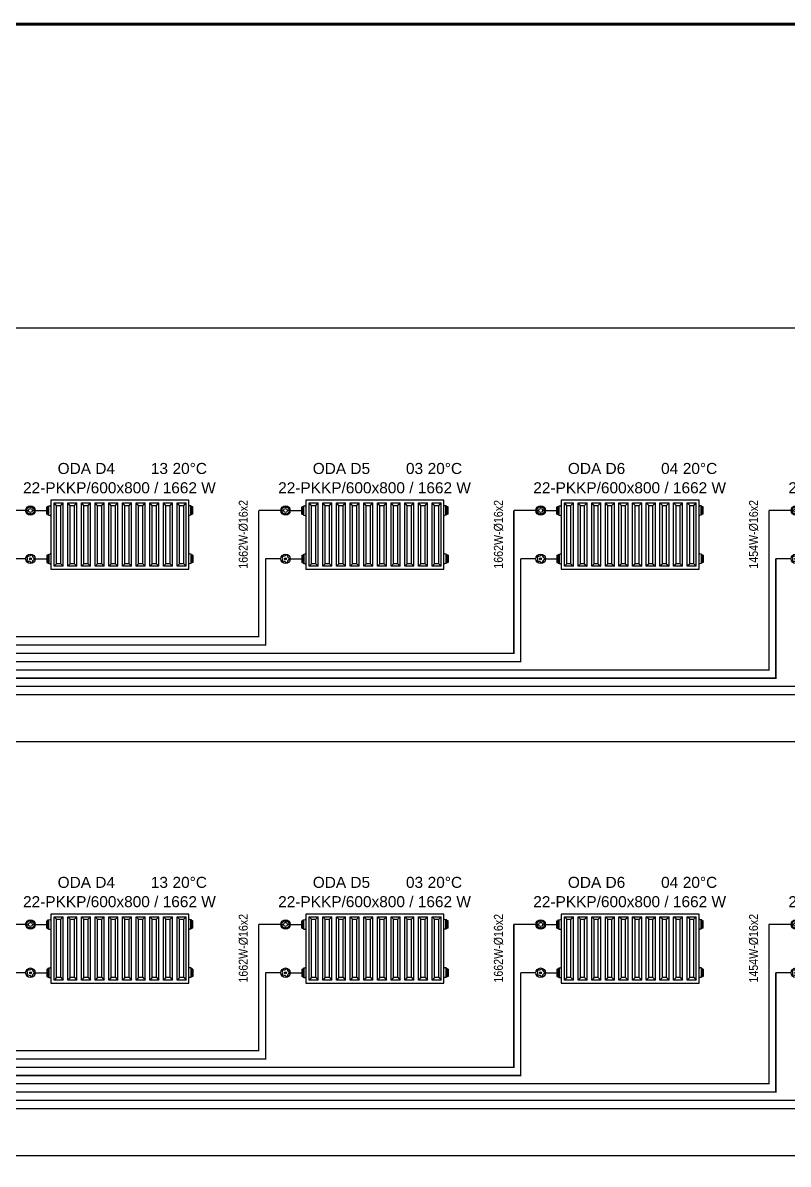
# Model space of a CAD drawing. Header units: centimetres. Extents: x -797 to 10101, y -12981 to 1521.
# Drawn here: x 5925 to 6480, y -2406 to -1579 of the extents above; entities that cross this region are included whole.
import ezdxf
from ezdxf.enums import TextEntityAlignment as Align

# ---------------------------------------------------------------- set-up
doc = ezdxf.new("R2010")
doc.units = ezdxf.units.CM
doc.linetypes.add('DASHED', pattern=[1.524, 1.27, -0.254])
doc.linetypes.add('ISITMA DONUS HATTI', pattern=[1.66, 1.57, -0.02, -0.07])
for name, color, linetype in [('MTY-ISITMA-DONUS-BORU', 30, 'ISITMA DONUS HATTI'), ('MTY-ISITMA-GIDIS-BORU', 10, 'Continuous'), ('MTY-RADYATÖR', 2, 'Continuous'), ('ROTAS-ISITMA-CAP', 41, 'Continuous'), ('ROTAS-ISITMA-DONUS', 30, 'DASHED'), ('ROTAS-ISITMA-GIDIS', 10, 'Continuous'), ('ROTAS-KAT-BANDI', 8, 'Continuous'), ('ROTAS-MASKE', 7, 'Continuous'), ('ROTAS-PAFTA', 7, 'Continuous'), ('ROTAS-RADYATOR', 2, 'Continuous')]:
    doc.layers.add(name, color=color, linetype=linetype)
doc.styles.add('MTYCAPLT', font='arial.ttf', dxfattribs={"width": 0.65, "height": 1})
doc.styles.add('ROTAS', font='arial.ttf')

# ---------------------------------------------------------------- blocks, each defined once
blk = doc.blocks.new('MTY-RADYATOR KOLON')
at = {"layer": 'MTY-ISITMA-DONUS-BORU'}
for p, q in [((11, 22.5), (0, 22.5)), ((17.91, 22.5), (26.29, 22.5))]:
    blk.add_line(p, q, dxfattribs=at)
at = {"layer": 'MTY-ISITMA-GIDIS-BORU'}
for p, q in [((11, 57.5), (-5, 57.5)), ((17.91, 57.5), (26.29, 57.5))]:
    blk.add_line(p, q, dxfattribs=at)
at = {"layer": 'MTY-RADYATÖR', "color": 15}
for p, q in [((12.32, 58.39), (11.94, 58.54)), ((12.82, 59.14), (12.53, 59.42)), ((13.41, 60.01), (13.57, 59.64)), ((14.45, 60.22), (14.45, 59.41)), ((15.5, 60.01), (15.34, 59.64)), ((16.09, 59.14), (16.38, 59.42)), ((16.59, 58.39), (16.97, 58.54)), ((26.29, 60.16), (27.21, 60.16)), ((26.29, 58.83), (26.29, 60.16)), ((26.29, 58.83), (27.21, 58.83)), ((26.29, 56.17), (26.29, 58.83)), ((27.21, 60.16), (27.21, 60.72)), ((27.21, 60.72), (27.78, 60.72)), ((27.21, 58.83), (27.21, 60.16)), ((27.21, 56.17), (27.21, 58.83)), ((27.78, 60.95), (28.76, 61.02)), ((27.78, 60.72), (27.78, 60.95)), ((27.78, 54.28), (27.78, 60.72)), ((31.64, 17.21), (31.64, 63)), ((31.64, 63), (38.2, 63)), ((33.39, 61.25), (31.64, 63)), ((33.39, 18.96), (33.39, 61.25)), ((33.39, 61.25), (36.46, 61.25)), ((36.46, 61.25), (38.2, 63)), ((36.46, 18.96), (36.46, 61.25)), ((38.2, 17.21), (38.2, 63)), ((41.55, 17.21), (41.55, 63)), ((43.29, 61.25), (41.55, 63)), ((41.55, 63), (48.11, 63)), ((43.29, 18.96), (43.29, 61.25)), ((43.29, 61.25), (46.36, 61.25)), ((46.36, 61.25), (48.11, 63)), ((46.36, 18.96), (46.36, 61.25)), ((48.11, 17.21), (48.11, 63)), ((51.45, 17.21), (51.45, 63)), ((53.2, 61.25), (51.45, 63)), ((51.45, 63), (58.01, 63)), ((53.2, 18.96), (53.2, 61.25)), ((53.2, 61.25), (56.26, 61.25)), ((56.26, 61.25), (58.01, 63)), ((56.26, 18.96), (56.26, 61.25)), ((58.01, 17.21), (58.01, 63)), ((61.36, 17.21), (61.36, 63)), ((61.36, 63), (67.91, 63)), ((63.1, 61.25), (61.36, 63)), ((63.1, 18.96), (63.1, 61.25)), ((63.1, 61.25), (66.17, 61.25)), ((66.17, 61.25), (67.91, 63)), ((66.17, 18.96), (66.17, 61.25)), ((67.91, 17.21), (67.91, 63)), ((71.26, 17.21), (71.26, 63)), ((71.26, 63), (77.82, 63)), ((73, 61.25), (71.26, 63)), ((73, 18.96), (73, 61.25)), ((73, 61.25), (76.07, 61.25)), ((76.07, 61.25), (77.82, 63)), ((76.07, 18.96), (76.07, 61.25)), ((77.82, 17.21), (77.82, 63)), ((81.16, 17.21), (81.16, 63)), ((81.16, 63), (87.72, 63)), ((82.91, 61.25), (81.16, 63)), ((82.91, 18.96), (82.91, 61.25)), ((82.91, 61.25), (85.97, 61.25)), ((85.97, 61.25), (87.72, 63)), ((85.97, 18.96), (85.97, 61.25)), ((87.72, 17.21), (87.72, 63)), ((91.07, 17.21), (91.07, 63)), ((91.07, 63), (97.62, 63)), ((92.81, 61.25), (91.07, 63)), ((92.81, 18.96), (92.81, 61.25)), ((92.81, 61.25), (95.88, 61.25)), ((95.88, 61.25), (97.62, 63)), ((95.88, 18.96), (95.88, 61.25)), ((97.62, 17.21), (97.62, 63)), ((100.97, 17.21), (100.97, 63)), ((100.97, 63), (107.53, 63)), ((102.72, 61.25), (100.97, 63)), ((102.72, 18.96), (102.72, 61.25)), ((102.72, 61.25), (105.78, 61.25)), ((105.78, 61.25), (107.53, 63)), ((105.78, 18.96), (105.78, 61.25)), ((107.53, 17.21), (107.53, 63)), ((110.87, 17.21), (110.87, 63)), ((110.87, 63), (117.43, 63)), ((112.62, 61.25), (110.87, 63)), ((112.62, 18.96), (112.62, 61.25)), ((112.62, 61.25), (115.69, 61.25)), ((115.69, 61.25), (117.43, 63)), ((115.69, 18.96), (115.69, 61.25)), ((117.43, 17.21), (117.43, 63)), ((120.78, 17.21), (120.78, 63)), ((120.78, 63), (127.33, 63)), ((122.52, 61.25), (120.78, 63)), ((122.52, 18.96), (122.52, 61.25)), ((122.52, 61.25), (125.59, 61.25)), ((125.59, 61.25), (127.33, 63)), ((125.59, 18.96), (125.59, 61.25)), ((127.33, 17.21), (127.33, 63)), ((130.78, 60.95), (129.81, 61.02)), ((130.78, 60.72), (130.78, 60.95)), ((130.78, 54.28), (130.78, 60.72)), ((131.36, 60.72), (130.78, 60.72)), ((131.36, 60.16), (131.36, 60.72)), ((132.28, 60.16), (131.36, 60.16)), ((131.36, 58.83), (131.36, 60.16)), ((132.28, 58.83), (131.36, 58.83)), ((131.36, 56.17), (131.36, 58.83)), ((132.28, 58.83), (132.28, 60.16)), ((132.28, 56.17), (132.28, 58.83)), ((11.73, 57.5), (12.54, 57.5)), ((12.32, 56.61), (11.94, 56.46)), ((12.82, 55.86), (12.53, 55.58)), ((13.41, 54.99), (13.57, 55.36)), ((14.45, 54.78), (14.45, 55.59)), ((15.5, 54.99), (15.34, 55.36)), ((16.09, 55.86), (16.38, 55.58)), ((17.17, 57.5), (16.37, 57.5)), ((16.59, 56.61), (16.97, 56.46)), ((26.29, 56.17), (27.21, 56.17)), ((26.29, 54.84), (26.29, 56.17)), ((26.29, 54.84), (27.21, 54.84)), ((27.21, 54.84), (27.21, 56.17)), ((27.21, 54.28), (27.21, 54.84)), ((27.21, 54.28), (27.78, 54.28)), ((27.78, 54.05), (27.78, 54.28)), ((27.78, 54.05), (28.76, 53.98)), ((130.78, 54.05), (129.81, 53.98)), ((131.36, 54.28), (130.78, 54.28)), ((130.78, 54.05), (130.78, 54.28)), ((132.28, 56.17), (131.36, 56.17)), ((131.36, 54.84), (131.36, 56.17)), ((132.28, 54.84), (131.36, 54.84)), ((131.36, 54.28), (131.36, 54.84)), ((132.28, 54.84), (132.28, 56.17)), ((26.29, 25.16), (27.21, 25.16)), ((26.29, 25.16), (26.29, 23.83)), ((27.21, 25.72), (27.78, 25.72)), ((27.21, 25.72), (27.21, 25.16)), ((27.21, 25.16), (27.21, 23.83)), ((27.78, 25.95), (28.76, 26.02)), ((27.78, 25.95), (27.78, 25.72)), ((27.78, 25.72), (27.78, 19.28)), ((130.78, 25.95), (129.81, 26.02)), ((130.78, 25.95), (130.78, 25.72)), ((130.78, 25.72), (130.78, 19.28)), ((131.36, 25.72), (130.78, 25.72)), ((131.36, 25.72), (131.36, 25.16)), ((132.28, 25.16), (131.36, 25.16)), ((131.36, 25.16), (131.36, 23.83)), ((132.28, 25.16), (132.28, 23.83)), ((15.15, 22.5), (13.76, 22.5)), ((26.29, 23.83), (27.21, 23.83)), ((26.29, 23.83), (26.29, 21.17)), ((26.29, 21.17), (27.21, 21.17)), ((26.29, 21.17), (26.29, 19.84)), ((26.29, 19.84), (27.21, 19.84)), ((27.21, 23.83), (27.21, 21.17)), ((27.21, 21.17), (27.21, 19.84)), ((27.21, 19.84), (27.21, 19.28)), ((27.21, 19.28), (27.78, 19.28)), ((27.78, 19.28), (27.78, 19.05)), ((27.78, 19.05), (28.76, 18.98)), ((33.39, 18.96), (31.64, 17.21)), ((38.2, 17.21), (31.64, 17.21)), ((36.46, 18.96), (33.39, 18.96)), ((36.46, 18.96), (38.2, 17.21)), ((43.29, 18.96), (41.55, 17.21)), ((48.11, 17.21), (41.55, 17.21)), ((46.36, 18.96), (43.29, 18.96)), ((46.36, 18.96), (48.11, 17.21)), ((53.2, 18.96), (51.45, 17.21)), ((58.01, 17.21), (51.45, 17.21)), ((56.26, 18.96), (53.2, 18.96)), ((56.26, 18.96), (58.01, 17.21)), ((63.1, 18.96), (61.36, 17.21)), ((67.91, 17.21), (61.36, 17.21)), ((66.17, 18.96), (63.1, 18.96)), ((66.17, 18.96), (67.91, 17.21)), ((73, 18.96), (71.26, 17.21)), ((77.82, 17.21), (71.26, 17.21)), ((76.07, 18.96), (73, 18.96)), ((76.07, 18.96), (77.82, 17.21)), ((82.91, 18.96), (81.16, 17.21)), ((87.72, 17.21), (81.16, 17.21)), ((85.97, 18.96), (82.91, 18.96)), ((85.97, 18.96), (87.72, 17.21)), ((92.81, 18.96), (91.07, 17.21)), ((97.62, 17.21), (91.07, 17.21)), ((95.88, 18.96), (92.81, 18.96)), ((95.88, 18.96), (97.62, 17.21)), ((102.72, 18.96), (100.97, 17.21)), ((107.53, 17.21), (100.97, 17.21)), ((105.78, 18.96), (102.72, 18.96)), ((105.78, 18.96), (107.53, 17.21)), ((112.62, 18.96), (110.87, 17.21)), ((117.43, 17.21), (110.87, 17.21)), ((115.69, 18.96), (112.62, 18.96)), ((115.69, 18.96), (117.43, 17.21)), ((122.52, 18.96), (120.78, 17.21)), ((127.33, 17.21), (120.78, 17.21)), ((125.59, 18.96), (122.52, 18.96)), ((125.59, 18.96), (127.33, 17.21)), ((130.78, 19.05), (129.81, 18.98)), ((130.78, 19.28), (130.78, 19.05)), ((131.36, 19.28), (130.78, 19.28)), ((132.28, 23.83), (131.36, 23.83)), ((131.36, 23.83), (131.36, 21.17)), ((132.28, 21.17), (131.36, 21.17)), ((131.36, 21.17), (131.36, 19.84)), ((132.28, 19.84), (131.36, 19.84)), ((131.36, 19.84), (131.36, 19.28)), ((132.28, 23.83), (132.28, 21.17)), ((132.28, 21.17), (132.28, 19.84))]:
    blk.add_line(p, q, dxfattribs=at)
blk.add_lwpolyline([(129.28, 65), (29.28, 65), (29.28, 15), (129.28, 15)], close=True, dxfattribs=at)
for centre, radius in [((14.45, 57.5), 3.45), ((14.45, 57.5), 2.72), ((14.45, 57.5), 1.41), ((14.45, 22.5), 3.45), ((14.45, 22.5), 0.697)]:
    blk.add_circle(centre, radius, dxfattribs=at)
for centre, radius, start, end in [((28.72, 61.59), 0.575, 274, 350), ((129.85, 61.59), 0.575, 190, 266), ((28.72, 53.41), 0.575, 10, 86), ((129.85, 53.41), 0.575, 94, 170), ((12.51, 28.48), 4.01, 267.95709, 308.04291), ((15.18, 24.73), 0.622, 36, 108), ((18.46, 25.41), 2.8, 186.53646, 245.46354), ((28.72, 26.59), 0.575, 274, 350), ((129.85, 26.59), 0.575, 190, 266), ((12.56, 23.88), 0.622, 108, 180), ((10.28, 22.5), 2.15, 320.25319, 39.74681), ((12.56, 21.12), 0.622, 180, 252), ((13.06, 18.2), 2.44, 37.61136, 106.38864), ((15.18, 20.27), 0.622, 252, 324), ((18.28, 19.72), 2.6, 112.11155, 175.88845), ((16.79, 22.5), 0.622, 324, 36), ((28.72, 18.41), 0.575, 10, 86), ((129.85, 18.41), 0.575, 94, 170)]:
    blk.add_arc(centre, radius, start, end, dxfattribs=at)
at = {"layer": 'MTY-RADYATÖR', "color": 2, "style": 'MTYCAPLT', "width": 0.65}
for tag, p, height in [('MAHAL_001', (63.47, 86), 10), ('RAD_001', (69.58, 72.5), 10), ('NO_001', (33.87, 42.17), 15), ('DERECE_001', (86.3, 32.45), 10)]:
    blk.add_attdef(tag, p, '', height=height, dxfattribs=at)

msp = doc.modelspace()

# ---------------------------------------------------------------- linework, layer by layer
at = {"layer": 'ROTAS-ISITMA-DONUS', "ltscale": 12, "const_width": 1}
for points in [[(5164, -1965), (5164, -2066), (6656, -2066), (6656, -1967.5)], [(5178, -1965), (5178, -2054), (6471, -2054), (6471, -1967.5)], [(5192, -1965), (5192, -2042), (6286, -2042), (6286, -1967.5)], [(5206, -1965), (5206, -2030), (6101, -2030), (6101, -1967.5)], [(5164, -2265), (5164, -2366), (6656, -2366), (6656, -2267.5)], [(5178, -2265), (5178, -2354), (6471, -2354), (6471, -2267.5)], [(5192, -2265), (5192, -2342), (6286, -2342), (6286, -2267.5)], [(5206, -2265), (5206, -2330), (6101, -2330), (6101, -2267.5)]]:
    msp.add_lwpolyline(points, dxfattribs=at)
at = {"layer": 'ROTAS-ISITMA-GIDIS', "const_width": 1}
for points in [[(5170, -1965), (5170, -2060), (6651, -2060), (6651, -1932.5)], [(5184, -1965), (5184, -2048), (6466, -2048), (6466, -1932.5)], [(5198, -1965), (5198, -2036), (6281, -2036), (6281, -1932.5)], [(5212, -1965), (5212, -2024), (6096, -2024), (6096, -1932.5)], [(5170, -2265), (5170, -2360), (6651, -2360), (6651, -2232.5)], [(5184, -2265), (5184, -2348), (6466, -2348), (6466, -2232.5)], [(5198, -2265), (5198, -2336), (6281, -2336), (6281, -2232.5)], [(5212, -2265), (5212, -2324), (6096, -2324), (6096, -2232.5)]]:
    msp.add_lwpolyline(points, dxfattribs=at)
at = {"layer": 'ROTAS-KAT-BANDI'}
for points in [[(2000, -1800), (7400, -1800)], [(2000, -2100), (7400, -2100)], [(2000, -2400), (7400, -2400)]]:
    msp.add_lwpolyline(points, dxfattribs=at)

# ---------------------------------------------------------------- block references
at = {"layer": 'ROTAS-RADYATOR'}
ref = msp.add_blockref('MTY-RADYATOR KOLON', (6471, -1990), dxfattribs=at)
ref.add_attrib('RAD_001', '22-PKKP/600x700 / 1454 W', dxfattribs={"layer": 'MTY-RADYATÖR', "color": 2, "height": 8, "style": 'MTYCAPLT'}).set_placement((6550, -1916), align=Align.MIDDLE_CENTER)
ref.add_attrib('NO_001', '02', dxfattribs={"layer": 'MTY-RADYATÖR', "color": 2, "height": 8, "style": 'MTYCAPLT'}).set_placement((6579, -1902), align=Align.MIDDLE_CENTER)
ref.add_attrib('DERECE_001', '20°C', dxfattribs={"layer": 'MTY-RADYATÖR', "color": 2, "height": 8, "style": 'MTYCAPLT'}).set_placement((6601, -1902), align=Align.MIDDLE_CENTER)
ref.add_attrib('MAHAL_001', 'SALON D7', dxfattribs={"layer": 'MTY-RADYATÖR', "color": 2, "height": 8, "style": 'MTYCAPLT'}).set_placement((6526, -1902), align=Align.MIDDLE_CENTER)
ref = msp.add_blockref('MTY-RADYATOR KOLON', (6471, -2290), dxfattribs=at)
ref.add_attrib('RAD_001', '22-PKKP/600x700 / 1454 W', dxfattribs={"layer": 'MTY-RADYATÖR', "color": 2, "height": 8, "style": 'MTYCAPLT'}).set_placement((6550, -2216), align=Align.MIDDLE_CENTER)
ref.add_attrib('NO_001', '02', dxfattribs={"layer": 'MTY-RADYATÖR', "color": 2, "height": 8, "style": 'MTYCAPLT'}).set_placement((6579, -2202), align=Align.MIDDLE_CENTER)
ref.add_attrib('DERECE_001', '20°C', dxfattribs={"layer": 'MTY-RADYATÖR', "color": 2, "height": 8, "style": 'MTYCAPLT'}).set_placement((6601, -2202), align=Align.MIDDLE_CENTER)
ref.add_attrib('MAHAL_001', 'SALON D7', dxfattribs={"layer": 'MTY-RADYATÖR', "color": 2, "height": 8, "style": 'MTYCAPLT'}).set_placement((6526, -2202), align=Align.MIDDLE_CENTER)

# ---------------------------------------------------------------- wipeouts: each hides what was drawn before it
for points in [[(5933.4, -1922), (6052.6, -1922), (6052.6, -1910), (5933.4, -1910)], [(6118.4, -1922), (6237.6, -1922), (6237.6, -1910), (6118.4, -1910)], [(6303.4, -1922), (6422.6, -1922), (6422.6, -1910), (6303.4, -1910)], [(5933.4, -2222), (6052.6, -2222), (6052.6, -2210), (5933.4, -2210)], [(6118.4, -2222), (6237.6, -2222), (6237.6, -2210), (6118.4, -2210)], [(6303.4, -2222), (6422.6, -2222), (6422.6, -2210), (6303.4, -2210)]]:
    msp.add_wipeout(points).dxf.layer = 'ROTAS-MASKE'

# ---------------------------------------------------------------- next in the draw order: wipeouts: each hides what was drawn before it
for points in [[(5952.6, -1908), (5985.4, -1908), (5985.4, -1896), (5952.6, -1896)], [(6015.2, -1908), (6028.8, -1908), (6028.8, -1896), (6015.2, -1896)], [(6137.6, -1908), (6170.4, -1908), (6170.4, -1896), (6137.6, -1896)], [(6200.2, -1908), (6213.8, -1908), (6213.8, -1896), (6200.2, -1896)], [(6322.6, -1908), (6355.4, -1908), (6355.4, -1896), (6322.6, -1896)], [(6385.2, -1908), (6398.8, -1908), (6398.8, -1896), (6385.2, -1896)], [(6091.62, -1971.23), (6091.62, -1931.52), (6081.88, -1931.52), (6081.88, -1971.23)], [(6276.62, -1971.23), (6276.62, -1931.52), (6266.88, -1931.52), (6266.88, -1971.23)], [(6461.62, -1971.23), (6461.62, -1931.52), (6451.88, -1931.52), (6451.88, -1971.23)], [(5952.6, -2208), (5985.4, -2208), (5985.4, -2196), (5952.6, -2196)], [(6015.2, -2208), (6028.8, -2208), (6028.8, -2196), (6015.2, -2196)], [(6137.6, -2208), (6170.4, -2208), (6170.4, -2196), (6137.6, -2196)], [(6200.2, -2208), (6213.8, -2208), (6213.8, -2196), (6200.2, -2196)], [(6322.6, -2208), (6355.4, -2208), (6355.4, -2196), (6322.6, -2196)], [(6385.2, -2208), (6398.8, -2208), (6398.8, -2196), (6385.2, -2196)], [(6091.62, -2271.23), (6091.62, -2231.52), (6081.88, -2231.52), (6081.88, -2271.23)], [(6276.62, -2271.23), (6276.62, -2231.52), (6266.88, -2231.52), (6266.88, -2271.23)], [(6461.62, -2271.23), (6461.62, -2231.52), (6451.88, -2231.52), (6451.88, -2271.23)]]:
    msp.add_wipeout(points).dxf.layer = 'ROTAS-MASKE'

# ---------------------------------------------------------------- next in the draw order: texts
at = {"layer": 'ROTAS-ISITMA-CAP', "style": 'ROTAS', "width": 0.85}
for s, p in [('1662W-Ø16x2', (6090, -1949.75)), ('1662W-Ø16x2', (6275, -1949.75)), ('1454W-Ø16x2', (6460, -1949.75)), ('1662W-Ø16x2', (6090, -2249.75)), ('1662W-Ø16x2', (6275, -2249.75)), ('1454W-Ø16x2', (6460, -2249.75))]:
    msp.add_text(s, height=6.5, rotation=90, dxfattribs=at).set_placement(p, align=Align.BOTTOM_CENTER)

# ---------------------------------------------------------------- next in the draw order: wipeouts: each hides what was drawn before it
for points in [[(6032.4, -1908), (6055.6, -1908), (6055.6, -1896), (6032.4, -1896)], [(6217.4, -1908), (6240.6, -1908), (6240.6, -1896), (6217.4, -1896)], [(6402.4, -1908), (6425.6, -1908), (6425.6, -1896), (6402.4, -1896)], [(6032.4, -2208), (6055.6, -2208), (6055.6, -2196), (6032.4, -2196)], [(6217.4, -2208), (6240.6, -2208), (6240.6, -2196), (6217.4, -2196)], [(6402.4, -2208), (6425.6, -2208), (6425.6, -2196), (6402.4, -2196)]]:
    msp.add_wipeout(points).dxf.layer = 'ROTAS-MASKE'

# ---------------------------------------------------------------- next in the draw order: linework, layer by layer
at = {"layer": 'ROTAS-PAFTA', "const_width": 2}
msp.add_lwpolyline([(-796, -6574.25), (10000, -6574.25), (10000, -1580), (-796, -1580)], close=True, dxfattribs=at)

# ---------------------------------------------------------------- next in the draw order: block references
at = {"layer": 'ROTAS-RADYATOR'}
ref = msp.add_blockref('MTY-RADYATOR KOLON', (5916, -1990), dxfattribs=at)
ref.add_attrib('RAD_001', '22-PKKP/600x800 / 1662 W', dxfattribs={"layer": 'MTY-RADYATÖR', "color": 2, "height": 8, "style": 'MTYCAPLT'}).set_placement((5995, -1916), align=Align.MIDDLE_CENTER)
ref.add_attrib('NO_001', '13', dxfattribs={"layer": 'MTY-RADYATÖR', "color": 2, "height": 8, "style": 'MTYCAPLT'}).set_placement((6024, -1902), align=Align.MIDDLE_CENTER)
ref.add_attrib('DERECE_001', '20°C', dxfattribs={"layer": 'MTY-RADYATÖR', "color": 2, "height": 8, "style": 'MTYCAPLT'}).set_placement((6046, -1902), align=Align.MIDDLE_CENTER)
ref.add_attrib('MAHAL_001', 'ODA D4', dxfattribs={"layer": 'MTY-RADYATÖR', "color": 2, "height": 8, "style": 'MTYCAPLT'}).set_placement((5971, -1902), align=Align.MIDDLE_CENTER)
ref = msp.add_blockref('MTY-RADYATOR KOLON', (6101, -1990), dxfattribs=at)
ref.add_attrib('RAD_001', '22-PKKP/600x800 / 1662 W', dxfattribs={"layer": 'MTY-RADYATÖR', "color": 2, "height": 8, "style": 'MTYCAPLT'}).set_placement((6180, -1916), align=Align.MIDDLE_CENTER)
ref.add_attrib('NO_001', '03', dxfattribs={"layer": 'MTY-RADYATÖR', "color": 2, "height": 8, "style": 'MTYCAPLT'}).set_placement((6209, -1902), align=Align.MIDDLE_CENTER)
ref.add_attrib('DERECE_001', '20°C', dxfattribs={"layer": 'MTY-RADYATÖR', "color": 2, "height": 8, "style": 'MTYCAPLT'}).set_placement((6231, -1902), align=Align.MIDDLE_CENTER)
ref.add_attrib('MAHAL_001', 'ODA D5', dxfattribs={"layer": 'MTY-RADYATÖR', "color": 2, "height": 8, "style": 'MTYCAPLT'}).set_placement((6156, -1902), align=Align.MIDDLE_CENTER)
ref = msp.add_blockref('MTY-RADYATOR KOLON', (6286, -1990), dxfattribs=at)
ref.add_attrib('RAD_001', '22-PKKP/600x800 / 1662 W', dxfattribs={"layer": 'MTY-RADYATÖR', "color": 2, "height": 8, "style": 'MTYCAPLT'}).set_placement((6365, -1916), align=Align.MIDDLE_CENTER)
ref.add_attrib('NO_001', '04', dxfattribs={"layer": 'MTY-RADYATÖR', "color": 2, "height": 8, "style": 'MTYCAPLT'}).set_placement((6394, -1902), align=Align.MIDDLE_CENTER)
ref.add_attrib('DERECE_001', '20°C', dxfattribs={"layer": 'MTY-RADYATÖR', "color": 2, "height": 8, "style": 'MTYCAPLT'}).set_placement((6416, -1902), align=Align.MIDDLE_CENTER)
ref.add_attrib('MAHAL_001', 'ODA D6', dxfattribs={"layer": 'MTY-RADYATÖR', "color": 2, "height": 8, "style": 'MTYCAPLT'}).set_placement((6341, -1902), align=Align.MIDDLE_CENTER)
ref = msp.add_blockref('MTY-RADYATOR KOLON', (5916, -2290), dxfattribs=at)
ref.add_attrib('RAD_001', '22-PKKP/600x800 / 1662 W', dxfattribs={"layer": 'MTY-RADYATÖR', "color": 2, "height": 8, "style": 'MTYCAPLT'}).set_placement((5995, -2216), align=Align.MIDDLE_CENTER)
ref.add_attrib('NO_001', '13', dxfattribs={"layer": 'MTY-RADYATÖR', "color": 2, "height": 8, "style": 'MTYCAPLT'}).set_placement((6024, -2202), align=Align.MIDDLE_CENTER)
ref.add_attrib('DERECE_001', '20°C', dxfattribs={"layer": 'MTY-RADYATÖR', "color": 2, "height": 8, "style": 'MTYCAPLT'}).set_placement((6046, -2202), align=Align.MIDDLE_CENTER)
ref.add_attrib('MAHAL_001', 'ODA D4', dxfattribs={"layer": 'MTY-RADYATÖR', "color": 2, "height": 8, "style": 'MTYCAPLT'}).set_placement((5971, -2202), align=Align.MIDDLE_CENTER)
ref = msp.add_blockref('MTY-RADYATOR KOLON', (6101, -2290), dxfattribs=at)
ref.add_attrib('RAD_001', '22-PKKP/600x800 / 1662 W', dxfattribs={"layer": 'MTY-RADYATÖR', "color": 2, "height": 8, "style": 'MTYCAPLT'}).set_placement((6180, -2216), align=Align.MIDDLE_CENTER)
ref.add_attrib('NO_001', '03', dxfattribs={"layer": 'MTY-RADYATÖR', "color": 2, "height": 8, "style": 'MTYCAPLT'}).set_placement((6209, -2202), align=Align.MIDDLE_CENTER)
ref.add_attrib('DERECE_001', '20°C', dxfattribs={"layer": 'MTY-RADYATÖR', "color": 2, "height": 8, "style": 'MTYCAPLT'}).set_placement((6231, -2202), align=Align.MIDDLE_CENTER)
ref.add_attrib('MAHAL_001', 'ODA D5', dxfattribs={"layer": 'MTY-RADYATÖR', "color": 2, "height": 8, "style": 'MTYCAPLT'}).set_placement((6156, -2202), align=Align.MIDDLE_CENTER)
ref = msp.add_blockref('MTY-RADYATOR KOLON', (6286, -2290), dxfattribs=at)
ref.add_attrib('RAD_001', '22-PKKP/600x800 / 1662 W', dxfattribs={"layer": 'MTY-RADYATÖR', "color": 2, "height": 8, "style": 'MTYCAPLT'}).set_placement((6365, -2216), align=Align.MIDDLE_CENTER)
ref.add_attrib('NO_001', '04', dxfattribs={"layer": 'MTY-RADYATÖR', "color": 2, "height": 8, "style": 'MTYCAPLT'}).set_placement((6394, -2202), align=Align.MIDDLE_CENTER)
ref.add_attrib('DERECE_001', '20°C', dxfattribs={"layer": 'MTY-RADYATÖR', "color": 2, "height": 8, "style": 'MTYCAPLT'}).set_placement((6416, -2202), align=Align.MIDDLE_CENTER)
ref.add_attrib('MAHAL_001', 'ODA D6', dxfattribs={"layer": 'MTY-RADYATÖR', "color": 2, "height": 8, "style": 'MTYCAPLT'}).set_placement((6341, -2202), align=Align.MIDDLE_CENTER)

doc.saveas('drawing.dxf')
